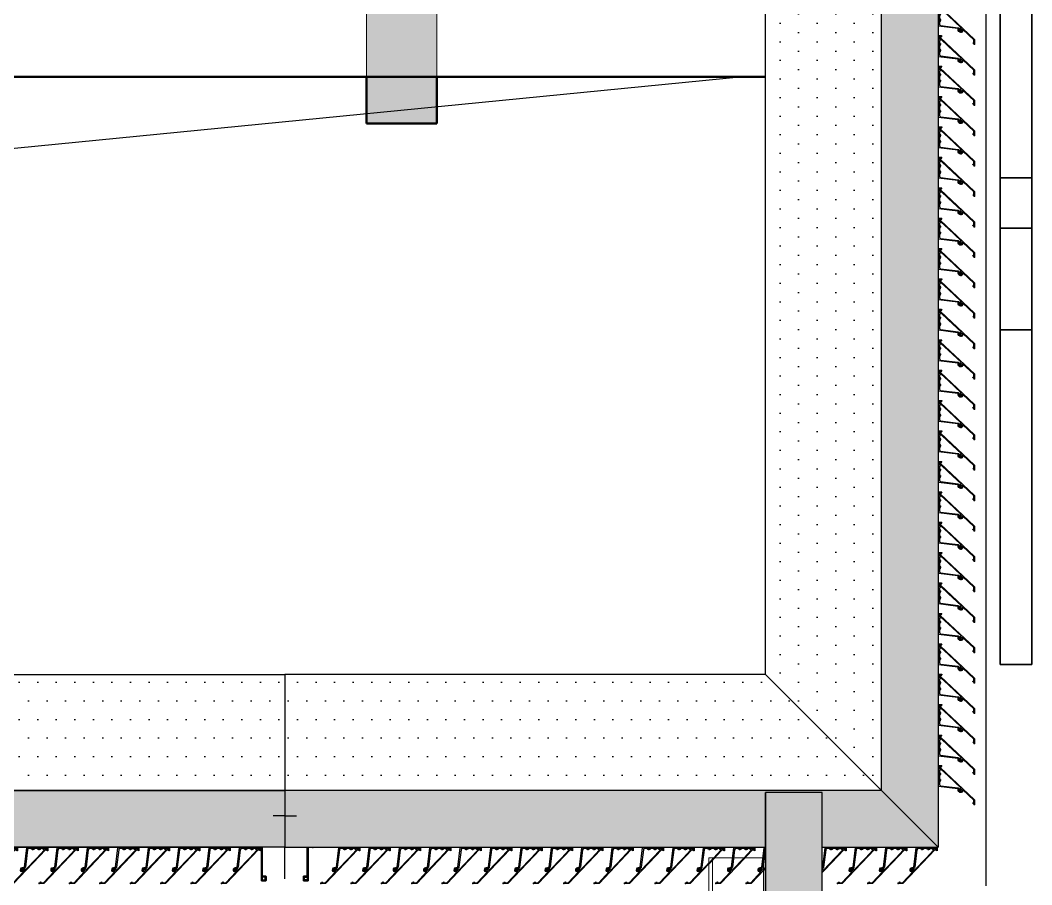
# Model space of a CAD drawing. Header units: millimetres. Extents: x -1379 to 1385823, y -4884429 to 548763.
# Drawn here: x 467204 to 469367, y -2341202 to -2339354 of the extents above; entities that cross this region are included whole.
import ezdxf

# ---------------------------------------------------------------- set-up
doc = ezdxf.new("R2010")
doc.units = ezdxf.units.MM
doc.set_wipeout_variables(frame=1)
for name, pattern in [('CENTER', [50.8, 31.75, -6.35, 6.35, -6.35]), ('HIDDEN', [0.375, 0.25, -0.125]), ('XKITLINE00', [0]), ('XKITLINE02', [4, 2, -2])]:
    doc.linetypes.add(name, pattern=pattern)
for name, color, linetype in [('000 - CONCRETE_WALL_HATCH_', 7, 'Continuous'), ('000 - EXISTING_STEEL-STRUCTURE_CUT_COLOR_4', 7, 'Continuous'), ('000 - EXISTING_STEEL-STRUCTURE_HATCH_', 7, 'Continuous'), ('000 - EXISTING_STEEL-STRUCTURE_HIDDEN_', 7, 'HIDDEN'), ('000 - EXISTING_STEEL-STRUCTURE_MAIN_COLOR_1', 7, 'Continuous'), ('000 - EXISTING_STEEL-STRUCTURE_MAIN_COLOR_2', 7, 'Continuous'), ('000 - EXISTING_STEEL-STRUCTURE_MAIN_COLOR_3', 7, 'Continuous'), ('000 - EXISTING_STEEL-STRUCTURE_WIPEOUT_', 7, 'Continuous'), ('010 - ASPG_ACCESSORIES_MAIN_COLOR_1', 7, 'Continuous'), ('010 - ASPG_EXTR_DEF_SUB', 7, 'Continuous'), ('010 - ASPG_EXTR_MAIN_COLOR_2', 7, 'Continuous'), ('010 - ASPG_FASTERN_DEF_SUB', 7, 'Continuous'), ('010 - ASPG_FLASHING_MAIN_COLOR_2', 7, 'Continuous'), ('010 - ASPG_FLASHING_MAIN_COLOR_4', 7, 'Continuous'), ('010 - ASPG_FLASHING_WIPEOUT_', 7, 'Continuous'), ('010 - ASPG_FLASING_WIPEOUT_', 7, 'Continuous'), ('010 - ASPG_FRAMING_CUT_COLOR_4', 7, 'Continuous'), ('010 - ASPG_FRAMING_DEF_SUB', 7, 'Continuous'), ('010 - ASPG_FRAMING_HATCH_', 7, 'Continuous'), ('010 - ASPG_FRAMING_MAIN_COLOR_2', 7, 'Continuous'), ('010 - ASPG_FRAMING_SUB_COLOR_2', 7, 'Continuous'), ('010 - ASPG_FRAMING_WIPEOUT_', 7, 'Continuous'), ('BOLT & SCREW', 7, 'Continuous'), ('Center Line', 7, 'CENTER')]:
    doc.layers.add(name, color=color, linetype=linetype)
for name, color, linetype, lineweight in [('12-GRID', 7, 'CENTER', 13), ('_ _ A-DETL-OPENING', 7, 'Continuous', 25), ('A-COLS-E', 7, 'Continuous', 35), ('A-DETL', 7, 'Continuous', 70), ('A-DETL-GENF', 7, 'Continuous', 35), ('A-DETL-MEDM', 7, 'Continuous', 50), ('A-DETL-THIN', 7, 'Continuous', 25), ('A-FLOR-E', 7, 'Continuous', 35), ('A-GENM', 7, 'Continuous', 35), ('SCREW', 7, 'Continuous', 5), ('WALL-E', 7, 'Continuous', 50)]:
    doc.layers.add(name, color=color, linetype=linetype, lineweight=lineweight)
pattern_1 = [(270, (1257419.24324, -520041.6224), (0.65495992507, -1.1344238721), [0.7562825814, -1.5125651628]), (30, (1257419.24324, -520041.6224), (0.65495992936, 1.1344238696), [0.7562825814, -1.5125651628]), (330, (1257419.24324, -520041.6224), (1.30991985442, -2.48e-09), [-1.5125651628, 0.7562825814])]
pattern_2 = [(315, (1257419.4929, -520021.6224), (1.3369313545, 1.3369313545), []), (45, (1257419.4929, -520021.6224), (-1.3369313545, 1.3369313545), [])]
pattern_3 = [(270, (1257419.4425, -520043.9224), (0.65495992507, -1.1344238721), [0.7562825814, -1.5125651628]), (30, (1257419.4425, -520043.9224), (0.65495992936, 1.1344238696), [0.7562825814, -1.5125651628]), (330, (1257419.4425, -520043.9224), (1.30991985442, -2.48e-09), [-1.5125651628, 0.7562825814])]
pattern_4 = [(315, (1257419.1929, -520023.9224), (1.3369313545, 1.3369313545), []), (45, (1257419.1929, -520023.9224), (-1.3369313545, 1.3369313545), [])]
pattern_5 = [(0, (0, 0), (3.96875, 7.9375), [0, -7.9375])]
pattern_6 = [(0, (0, 0), (19.84375, 39.6875), [0, -39.6875])]

# ---------------------------------------------------------------- blocks, each defined once
blk = doc.blocks.new('*U3527')
at = {"layer": '12-GRID', "color": 7, "linetype": 'CENTER'}
for p, q in [((0, -6.2), (0, 2.2)), ((-4.2, -2), (4.2, -2))]:
    blk.add_line(p, q, dxfattribs=at)
at = {"layer": 'BOLT & SCREW', "color": 7}
for p, q in [((-0.6, -1.8), (-1.8, -1.6)), ((-0.6, -2.2), (-1.8, -2.4)), ((-0.5, -1.8), (-0.9, -1.6)), ((-0.5, -2.2), (-0.9, -2.4)), ((-0.2, -1.4), (-0.4, -0.2)), ((-0.2, -1.5), (-0.4, -1.1)), ((-0.2, -2.5), (-0.4, -2.9)), ((-0.2, -2.6), (-0.4, -3.8)), ((0.2, -1.4), (0.4, -0.2)), ((0.2, -1.5), (0.4, -1.1)), ((0.4, -2.9), (0.2, -2.5)), ((0.2, -2.6), (0.4, -3.8)), ((0.5, -1.8), (0.9, -1.6)), ((0.5, -2.2), (0.9, -2.4)), ((0.6, -1.8), (1.8, -1.6)), ((0.6, -2.2), (1.8, -2.4))]:
    blk.add_line(p, q, dxfattribs=at)
for points in [[(-1.8, -1.6), (-0.9, -1.6, 0.414214), (-0.4, -1.1), (-0.4, -0.2), (0.4, -0.2), (0.4, -1.1, 0.414214), (0.9, -1.6), (1.8, -1.6), (1.8, -2.4), (0.9, -2.4, 0.414214), (0.4, -2.9), (0.4, -3.8), (-0.4, -3.8), (-0.4, -2.9, 0.414214), (-0.9, -2.4), (-1.8, -2.4)], [(0.2, -2.5, -0.414214), (0.5, -2.2), (0.6, -2.2), (0.6, -1.8), (0.5, -1.8, -0.414214), (0.2, -1.5), (0.2, -1.4), (-0.2, -1.4), (-0.2, -1.5, -0.414214), (-0.5, -1.8), (-0.6, -1.8), (-0.6, -2.2), (-0.5, -2.2, -0.414214), (-0.2, -2.5), (-0.2, -2.6), (0.2, -2.6)]]:
    blk.add_lwpolyline(points, format="xyb", close=True, dxfattribs=at)
blk.add_circle((0, -2), 3.5, dxfattribs=at)
blk = doc.blocks.new('000_ASPG_TYP_FILES_20260218-010703_FRAME_EXTR_')
at = {"layer": '010 - ASPG_FRAMING_HATCH_'}
h = blk.add_hatch(dxfattribs=at)
h.set_pattern_fill('ANSI32', scale=0.1, angle=180)
edge = h.paths.add_edge_path()
edge.add_line((2, 16), (2, 2))
edge.add_line((2, 2), (39.7, 2))
edge.add_arc((39.7, 1.7), 0.3, 0, 90, ccw=False)
edge.add_line((40, 1.7), (40, 0.3))
edge.add_arc((39.7, 0.3), 0.3, -90, 0, ccw=False)
edge.add_line((39.7, 0), (0.3, 0))
edge.add_arc((0.3, 0.3), 0.3, 180, 270, ccw=False)
edge.add_line((0, 0.3), (0, 17.7))
edge.add_arc((0.3, 17.7), 0.3, 90, 180, ccw=False)
edge.add_line((0.3, 18), (22.6, 18))
edge.add_arc((22.6, 18.5), 0.5, 270, 380.2095)
edge.add_arc((26.2, 19.8), 3.35, 182.0638, 200.2095, ccw=False)
edge.add_arc((23.6, 19.7), 0.76, 2.0638, 182.0638, ccw=False)
edge.add_arc((26.2, 19.8), 1.83, 182.0638, 447.9362)
edge.add_arc((26.3, 22.4), 0.76, 87.9362, 267.9362, ccw=False)
edge.add_arc((26.2, 19.8), 3.35, 69.7905, 87.9362, ccw=False)
edge.add_arc((27.5, 23.4), 0.5, 249.7905, 360)
edge.add_line((28, 23.4), (28, 26.7))
edge.add_line((28, 26.7), (28.5, 27.2))
edge.add_line((28.5, 27.2), (28, 27.7))
edge.add_line((28, 27.7), (28, 38.6))
edge.add_line((28, 38.6), (28.5, 39.1))
edge.add_line((28.5, 39.1), (28, 39.6))
edge.add_line((28, 39.6), (28, 42.9))
edge.add_arc((27.5, 42.9), 0.5, 0, 110.2095)
edge.add_arc((26.2, 46.5), 3.35, 272.0638, 290.2095, ccw=False)
edge.add_arc((26.3, 43.9), 0.76, 92.0638, 272.0638, ccw=False)
edge.add_arc((26.2, 46.5), 1.83, 272.0638, 537.9362)
edge.add_arc((23.6, 46.6), 0.76, 177.9362, 357.9362, ccw=False)
edge.add_arc((26.2, 46.5), 3.35, 159.7905, 177.9362, ccw=False)
edge.add_arc((22.6, 47.8), 0.5, 339.7905, 450)
edge.add_line((22.6, 48.3), (0.3, 48.3))
edge.add_arc((0.3, 48.6), 0.3, 180, 270, ccw=False)
edge.add_line((0, 48.6), (0, 60))
edge.add_arc((0.3, 60), 0.3, 90, 180, ccw=False)
edge.add_line((0.3, 60.3), (5, 60.3))
edge.add_line((5, 60.3), (5, 65))
edge.add_arc((5.3, 65), 0.3, 90, 180, ccw=False)
edge.add_line((5.3, 65.3), (30, 65.3))
edge.add_line((30, 65.3), (30, 63.6))
edge.add_arc((29.7, 63.6), 0.3, -90, 0, ccw=False)
edge.add_line((29.7, 63.3), (7.3, 63.3))
edge.add_arc((7.3, 63), 0.3, 90, 180)
edge.add_line((7, 63), (7, 58.3))
edge.add_line((7, 58.3), (2.3, 58.3))
edge.add_arc((2.3, 58), 0.3, 90, 180)
edge.add_line((2, 58), (2, 50.6))
edge.add_arc((2.3, 50.6), 0.3, 180, 270)
edge.add_line((2.3, 50.3), (29.7, 50.3))
edge.add_arc((29.7, 50), 0.3, 0, 90, ccw=False)
edge.add_line((30, 50), (30, 26.7))
edge.add_line((30, 26.7), (30, 16.3))
edge.add_arc((29.7, 16.3), 0.3, -90, 0, ccw=False)
edge.add_line((29.7, 16), (2, 16))
at = {"layer": '010 - ASPG_FRAMING_CUT_COLOR_4', "color": 7}
blk.add_lwpolyline([(2, 16), (2, 2), (39.7, 2, -0.414214), (40, 1.7), (40, 0.3, -0.414214), (39.7, 0), (0.3, 0, -0.414214), (0, 0.3), (0, 17.7, -0.414214), (0.3, 18), (22.6, 18, 0.52173), (23, 18.7, -0.079342), (22.8, 19.7, -1), (24.3, 19.8, 2.296346), (26.2, 21.7, -1), (26.3, 23.2, -0.079342), (27.3, 23, 0.52173), (28, 23.4), (28, 26.7), (28.5, 27.2), (28, 27.7), (28, 38.6), (28.5, 39.1), (28, 39.6), (28, 42.9, 0.52173), (27.3, 43.3, -0.079342), (26.3, 43.1, -1), (26.2, 44.6, 2.296346), (24.3, 46.5, -1), (22.8, 46.6, -0.079342), (23, 47.6, 0.52173), (22.6, 48.3), (0.3, 48.3, -0.414214), (0, 48.6), (0, 60, -0.414214), (0.3, 60.3), (5, 60.3), (5, 65, -0.414214), (5.3, 65.3), (30, 65.3), (30, 63.6, -0.414214), (29.7, 63.3), (7.3, 63.3, 0.414214), (7, 63), (7, 58.3), (2.3, 58.3, 0.414214), (2, 58), (2, 50.6, 0.414214), (2.3, 50.3), (29.7, 50.3, -0.414214), (30, 50), (30, 26.7), (30, 16.3, -0.414214), (29.7, 16)], format="xyb", close=True, dxfattribs=at)
at = {"color": 7}
for p in [(26.2, 48.5), (26.2, 21.8)]:
    blk.add_blockref('*U3527', p, dxfattribs=at)
blk = doc.blocks.new('*U3140')
at = {"layer": '010 - ASPG_FRAMING_HATCH_', "transparency": 33554585}
h = blk.add_hatch(dxfattribs=at)
h.set_pattern_fill('ANSI32', scale=0.25)
edge = h.paths.add_edge_path()
edge.add_line((2, -50), (2, -75))
edge.add_line((2, -75), (0, -75))
edge.add_line((0, -75), (0, -49))
edge.add_arc((1, -49), 1, 90, 180, ccw=False)
edge.add_line((1, -48), (63, -48))
edge.add_arc((63, -47), 1, 270, 360)
edge.add_line((64, -47), (64, 47))
edge.add_arc((63, 47), 1, 0, 90)
edge.add_line((63, 48), (1, 48))
edge.add_arc((1, 49), 1, 180, 270, ccw=False)
edge.add_line((0, 49), (0, 75))
edge.add_line((0, 75), (2, 75))
edge.add_line((2, 75), (2, 50))
edge.add_line((2, 50), (141, 50))
edge.add_line((141, 50), (141, 41))
edge.add_arc((140, 41), 1, 270, 360, ccw=False)
edge.add_line((140, 40), (132, 40))
edge.add_arc((132, 41), 1, 180, 270, ccw=False)
edge.add_line((131, 41), (131, 47))
edge.add_arc((130, 47), 1, 0, 90)
edge.add_line((130, 48), (67, 48))
edge.add_arc((67, 47), 1, 90, 180)
edge.add_line((66, 47), (66, -47))
edge.add_arc((67, -47), 1, 180, 270)
edge.add_line((67, -48), (130, -48))
edge.add_arc((130, -47), 1, 270, 360)
edge.add_line((131, -47), (131, -41))
edge.add_arc((132, -41), 1, 90, 180, ccw=False)
edge.add_line((132, -40), (140, -40))
edge.add_arc((140, -41), 1, 0, 90, ccw=False)
edge.add_line((141, -41), (141, -50))
edge.add_line((141, -50), (2, -50))
h.paths.add_polyline_path([(139, 48), (139, 42), (133, 42), (133, 48)], flags=16)
h.paths.add_polyline_path([(139, -48), (139, -42), (133, -42), (133, -48)], flags=16)
at = {"layer": '010 - ASPG_FRAMING_HATCH_'}
h = blk.add_hatch(dxfattribs=at)
h.set_pattern_fill('ANSI37', scale=0.595498, angle=-90)
h.set_pattern_definition(pattern_2)
edge = h.paths.add_edge_path()
edge.add_ellipse((57.8, 55), major_axis=(0, -5), ratio=0.644482, start_angle=0, end_angle=180)
edge.add_line((57.8, 60), (62, 60))
edge.add_arc((62, 60.3), 0.3, -90, 0)
edge.add_line((62.3, 60.3), (62.3, 61))
edge.add_line((62.3, 61), (61.8, 61.5))
edge.add_line((61.8, 61.5), (62.3, 62))
edge.add_line((62.3, 62), (61.8, 62.5))
edge.add_line((61.8, 62.5), (62.3, 63))
edge.add_line((62.3, 63), (61.8, 63.5))
edge.add_line((61.8, 63.5), (62.3, 64))
edge.add_line((62.3, 64), (62.3, 65))
edge.add_line((62.3, 65), (63.3, 65))
edge.add_line((63.3, 65), (63.8, 65.5))
edge.add_line((63.8, 65.5), (64.3, 65))
edge.add_line((64.3, 65), (64.8, 65.5))
edge.add_line((64.8, 65.5), (65.3, 65))
edge.add_line((65.3, 65), (65.8, 65.5))
edge.add_line((65.8, 65.5), (66.3, 65))
edge.add_line((66.3, 65), (67, 65))
edge.add_arc((67, 65.3), 0.3, -90, 0)
edge.add_line((67.3, 65.3), (67.3, 60))
edge.add_arc((77.2, 55), 11.1, 153.2037, 206.7963)
edge.add_line((67.3, 50), (57.8, 50))
h = blk.add_hatch(dxfattribs=at)
h.set_pattern_fill('ANSI37', scale=0.595498, angle=-90)
h.set_pattern_definition(pattern_4)
edge = h.paths.add_edge_path()
edge.add_ellipse((11.5, 55), major_axis=(0, -5), ratio=0.644482, start_angle=180, end_angle=360, ccw=False)
edge.add_line((11.5, 60), (2, 60))
edge.add_arc((-7.9, 55), 11.1, -26.7963, 26.7963, ccw=False)
edge.add_line((2, 50), (11.5, 50))
h = blk.add_hatch(dxfattribs=at)
h.set_pattern_fill('HONEY', scale=0.238199, angle=-90)
h.set_pattern_definition(pattern_3)
edge = h.paths.add_edge_path()
edge.add_ellipse((11.8, 55), major_axis=(0, -5), ratio=0.644482, start_angle=0, end_angle=360, ccw=False)
h = blk.add_hatch(dxfattribs=at)
h.set_pattern_fill('HONEY', scale=0.238199, angle=-90)
h.set_pattern_definition(pattern_1)
edge = h.paths.add_edge_path()
edge.add_ellipse((57.5, 55), major_axis=(0, -5), ratio=0.644482, start_angle=0, end_angle=360)
h = blk.add_hatch(dxfattribs=at)
h.set_pattern_fill('ANSI37', scale=0.595498, angle=-90)
h.set_pattern_definition(pattern_4)
edge = h.paths.add_edge_path()
edge.add_ellipse((11.5, -55), major_axis=(0, 5), ratio=0.644482, start_angle=0, end_angle=180)
edge.add_line((11.5, -60), (2, -60))
edge.add_arc((-7.9, -55), 11.1, 333.2037, 386.7963)
edge.add_line((2, -50), (11.5, -50))
h = blk.add_hatch(dxfattribs=at)
h.set_pattern_fill('HONEY', scale=0.238199, angle=-90)
h.set_pattern_definition(pattern_3)
edge = h.paths.add_edge_path()
edge.add_ellipse((11.8, -55), major_axis=(0, 5), ratio=0.644482, start_angle=0, end_angle=360)
h = blk.add_hatch(dxfattribs=at)
h.set_pattern_fill('HONEY', scale=0.238199, angle=-90)
h.set_pattern_definition(pattern_1)
edge = h.paths.add_edge_path()
edge.add_ellipse((57.5, -55), major_axis=(0, 5), ratio=0.644482, start_angle=0, end_angle=360, ccw=False)
h = blk.add_hatch(dxfattribs=at)
h.set_pattern_fill('ANSI37', scale=0.595498, angle=-90)
h.set_pattern_definition(pattern_2)
edge = h.paths.add_edge_path()
edge.add_ellipse((57.8, -55), major_axis=(0, 5), ratio=0.644482, start_angle=180, end_angle=360, ccw=False)
edge.add_line((57.8, -60), (62, -60))
edge.add_arc((62, -60.3), 0.3, 360, 450, ccw=False)
edge.add_line((62.3, -60.3), (62.3, -61))
edge.add_line((62.3, -61), (61.8, -61.5))
edge.add_line((61.8, -61.5), (62.3, -62))
edge.add_line((62.3, -62), (61.8, -62.5))
edge.add_line((61.8, -62.5), (62.3, -63))
edge.add_line((62.3, -63), (61.8, -63.5))
edge.add_line((61.8, -63.5), (62.3, -64))
edge.add_line((62.3, -64), (62.3, -65))
edge.add_line((62.3, -65), (63.3, -65))
edge.add_line((63.3, -65), (63.8, -65.5))
edge.add_line((63.8, -65.5), (64.3, -65))
edge.add_line((64.3, -65), (64.8, -65.5))
edge.add_line((64.8, -65.5), (65.3, -65))
edge.add_line((65.3, -65), (65.8, -65.5))
edge.add_line((65.8, -65.5), (66.3, -65))
edge.add_line((66.3, -65), (67, -65))
edge.add_arc((67, -65.3), 0.3, 360, 450, ccw=False)
edge.add_line((67.3, -65.3), (67.3, -60))
edge.add_arc((77.2, -55), 11.1, 153.2037, 206.7963, ccw=False)
edge.add_line((67.3, -50), (57.8, -50))
at = {"layer": '010 - ASPG_FASTERN_DEF_SUB', "color": 7}
blk.add_point((0, 0), dxfattribs=at)
at = {"layer": '010 - ASPG_FRAMING_CUT_COLOR_4', "color": 7}
blk.add_lwpolyline([(2, -50), (2, -75), (0, -75), (0, -49, -0.414214), (1, -48), (63, -48, 0.414214), (64, -47), (64, 47, 0.414214), (63, 48), (1, 48, -0.414214), (0, 49), (0, 75), (2, 75), (2, 50), (141, 50), (141, 41, -0.414214), (140, 40), (132, 40, -0.414214), (131, 41), (131, 47, 0.414214), (130, 48), (67, 48, 0.414214), (66, 47), (66, -47, 0.414214), (67, -48), (130, -48, 0.414214), (131, -47), (131, -41, -0.414214), (132, -40), (140, -40, -0.414214), (141, -41), (141, -50)], format="xyb", close=True, dxfattribs=at)
for points in [[(139, 48), (139, 42), (133, 42), (133, 48)], [(139, -48), (139, -42), (133, -42), (133, -48)]]:
    blk.add_lwpolyline(points, close=True, dxfattribs=at)
at = {"layer": '010 - ASPG_FRAMING_DEF_SUB', "color": 7, "transparency": 33554508}
blk.add_line((136.5, 0), (-4.5, 0), dxfattribs=at)
at = {"layer": '010 - ASPG_FRAMING_DEF_SUB', "color": 7, "transparency": 33554457}
for points in [[(54.3, 50), (67.3, 50), (67.3, 65.5), (54.3, 65.5)], [(2, 50), (15, 50), (15, 60), (2, 60)], [(2, -50), (15, -50), (15, -60), (2, -60)], [(54.3, -50), (67.3, -50), (67.3, -65.5), (54.3, -65.5)]]:
    blk.add_lwpolyline(points, close=True, dxfattribs=at)
at = {"layer": '010 - ASPG_FRAMING_SUB_COLOR_2', "color": 7}
for points in [[(57.5, 50), (67.3, 50, -0.238199), (67.3, 60), (67.3, 65.3, -0.414214), (67, 65), (66.3, 65), (65.8, 65.5), (65.3, 65), (64.8, 65.5), (64.3, 65), (63.8, 65.5), (63.3, 65), (62.3, 65), (62.3, 64), (61.8, 63.5), (62.3, 63), (61.8, 62.5), (62.3, 62), (61.8, 61.5), (62.3, 61), (62.3, 60.3, -0.414214), (62, 60), (57.5, 60)], [(11.8, 50), (2, 50, 0.238199), (2, 60), (11.8, 60)], [(11.8, -50), (2, -50, -0.238199), (2, -60), (11.8, -60)], [(57.5, -50), (67.3, -50, 0.238199), (67.3, -60), (67.3, -65.3, 0.414214), (67, -65), (66.3, -65), (65.8, -65.5), (65.3, -65), (64.8, -65.5), (64.3, -65), (63.8, -65.5), (63.3, -65), (62.3, -65), (62.3, -64), (61.8, -63.5), (62.3, -63), (61.8, -62.5), (62.3, -62), (61.8, -61.5), (62.3, -61), (62.3, -60.3, 0.414214), (62, -60), (57.5, -60)]]:
    blk.add_lwpolyline(points, format="xyb", dxfattribs=at)
at = {"layer": '010 - ASPG_FRAMING_SUB_COLOR_2', "color": 7, "extrusion": (0, 0, -1)}
for centre, major_axis in [((11.8, 55), (0, -5)), ((57.5, -55), (0, 5))]:
    blk.add_ellipse(centre, major_axis=major_axis, ratio=0.644482, dxfattribs=at)
at = {"layer": '010 - ASPG_FRAMING_SUB_COLOR_2', "color": 7}
for centre, major_axis in [((57.5, 55), (0, -5)), ((11.8, -55), (0, 5))]:
    blk.add_ellipse(centre, major_axis=major_axis, ratio=0.644482, dxfattribs=at)
blk = doc.blocks.new('PZG35-9D5')
at = {"layer": 'Center Line', "color": 7}
blk.add_line((0, 3.7), (0, -10.5), dxfattribs=at)
at = {"layer": 'SCREW', "color": 7}
for p, q in [((-1.4, 0), (-1.4, -1.1)), ((1.4, 0), (1.4, -0.6)), ((-1.9, -1.4), (1.9, -0.9)), ((-1.9, -1.4), (-1.4, -1.1)), ((-1.9, -1.4), (-1.4, -1.7)), ((-1.9, -2.7), (1.9, -2.2)), ((-1.9, -2.7), (-1.4, -2.4)), ((-1.9, -2.7), (-1.4, -3)), ((-1.9, -4), (-1.4, -3.7)), ((-1.9, -4), (-1, -3.9)), ((-1.9, -4), (-1.4, -4.3)), ((-1.4, -1.1), (1.4, -0.6)), ((-1.4, -1.7), (1.4, -1.2)), ((-1.4, -1.7), (-1.4, -2.4)), ((-1.4, -2.4), (1.4, -1.9)), ((-1.4, -3), (1.4, -2.5)), ((-1.4, -3), (-1.4, -3.7)), ((-1.4, -3.7), (-0.8, -3.6)), ((-1.4, -4.3), (-1.4, -8.1)), ((-1.4, -4.3), (-1.2, -4.3)), ((0, -9.5), (-1.4, -8.1)), ((0, -9.5), (1.4, -8.1)), ((0.6, -3.3), (1.4, -3.2)), ((0.7, -3.7), (1.9, -3.5)), ((0.7, -3.9), (1.4, -3.8)), ((0.7, -4.6), (1.4, -4.5)), ((0.7, -5), (1.9, -4.8)), ((0.7, -5.2), (1.4, -5.1)), ((1.9, -0.9), (1.4, -0.6)), ((1.9, -0.9), (1.4, -1.2)), ((1.4, -1.2), (1.4, -1.9)), ((1.9, -2.2), (1.4, -1.9)), ((1.9, -2.2), (1.4, -2.5)), ((1.4, -2.5), (1.4, -3.2)), ((1.9, -3.5), (1.4, -3.2)), ((1.9, -3.5), (1.4, -3.8)), ((1.4, -3.8), (1.4, -4.5)), ((1.9, -4.8), (1.4, -4.5)), ((1.9, -4.8), (1.4, -5.1)), ((1.4, -5.1), (1.4, -8.1))]:
    blk.add_line(p, q, dxfattribs=at)
blk.add_lwpolyline([(0, -9.5), (0.7, -5.2), (0.7, -3.6, 0.417657), (0.4, -3.3, 0.108102), (-0.8, -3.6), (-1.4, -4.7)], format="xyb", dxfattribs=at)
blk = doc.blocks.new('*U3136')
at = {"layer": 'SCREW', "color": 7}
blk.add_lwpolyline([(3, 1.8, 0.09906), (0.8, 2.5), (0.8, 2.3), (-0.8, 2.3), (-0.8, 2.5, 0.09906), (-3, 1.8, 0.266588), (-3.5, 1), (-3.5, 0.2, 0.414214), (-3.3, 0), (3.3, 0, 0.414214), (3.5, 0.2), (3.5, 1, 0.266588)], format="xyb", close=True, dxfattribs=at)
blk.add_blockref('PZG35-9D5', (0, 0), dxfattribs=at)
blk = doc.blocks.new('*U3141')
at = {"color": 7}
blk.add_point((0, 0), dxfattribs=at)
at = {"layer": '010 - ASPG_ACCESSORIES_MAIN_COLOR_1', "color": 7}
blk.add_lwpolyline([(-39.7, -0.6, 0.414214), (-40, -0.9), (-40, -7.4, 0.57735), (-39.7, -7.6), (-36.6, -5.8, 0.767327), (-36.8, -5.3), (-37.9, -5.3, -0.414214), (-38.2, -5), (-38.2, -2.8, -0.414214), (-38, -2.6), (-32.2, -2.6, -0.388879), (-32, -2.8), (-31.8, -4.3, 0.388879), (-31.3, -4.8), (-30.3, -4.8, 0.414214), (-30, -4.5), (-30, -2.9, -0.414214), (-29.7, -2.6), (0.4, -2.6, -0.378969), (3.4, -5.2), (8, -42.5, 0.446593), (11.6, -45.1, -0.489802), (16.1, -48.7), (16.1, -49.4, -0.18248), (15.8, -50, -0.267949), (15.3, -50.2, 1.122115), (15.1, -52.3, 0.405004), (18.1, -49.4), (18.1, -48.7, 0.489805), (11.2, -43.1, -0.446597), (9.9, -42.3), (4.9, -0.8, 0.364176), (4.6, -0.6)], format="xyb", close=True, dxfattribs=at)
at = {"layer": '010 - ASPG_EXTR_DEF_SUB', "color": 7}
for p in [(-40, -0.5), (43.4, -76.9), (43.4, -77.5)]:
    blk.add_point(p, dxfattribs=at)
at = {"layer": '010 - ASPG_EXTR_MAIN_COLOR_2', "color": 7}
blk.add_lwpolyline([(11.4, -48.2), (11.5, -47.4), (12.2, -47.6), (12.3, -46.8, -0.535538), (14.2, -49.2, 0.991572), (15.7, -49.6, 1.157025), (8.8, -48.8, -0.688558), (8.3, -49), (-17.1, -22.2), (-32.3, -6.1), (-32.3, -2.9, 0.414312), (-32.6, -2.6), (-37.5, -2.6, 0.414116), (-37.8, -2.9), (-37.8, -4.3, 0.414214), (-37.5, -4.6), (-36, -4.6, -0.205895), (-35.8, -4.7), (33.2, -77.5), (43.1, -77.5, 0.668179), (43.4, -77), (40.5, -74.2, 0.668179), (40, -74.4), (40, -76), (33.9, -76), (11.9, -52.8, -0.558354), (12.1, -52, 0.766275), (12, -50.4, -0.438583), (10.7, -48.1)], format="xyb", close=True, dxfattribs=at)
at = {"layer": 'SCREW', "color": 7, "rotation": 180}
for p in [(-21.6, -2.5), (-8.2, -2.5)]:
    blk.add_blockref('*U3136', p, dxfattribs=at)
blk = doc.blocks.new('*U3050')
at = {"color": 7}
blk.add_wipeout([(1440, 4), (60, 4), (60, 69.3), (1440, 69.3)], dxfattribs=at).dxf.layer = '010 - ASPG_FRAMING_WIPEOUT_'
blk.add_point((60, 69.5), dxfattribs=at)
at = {"layer": '010 - ASPG_FRAMING_MAIN_COLOR_2', "color": 7}
blk.add_lwpolyline([(1410, 69.3), (90, 69.3), (90, 6), (1410, 6)], close=True, dxfattribs=at)
at = {"layer": '010 - ASPG_FRAMING_SUB_COLOR_2', "color": 7}
for points in [[(1440, 4), (60, 4), (60, 69.3), (1440, 69.3)], [(60, 2), (60, 4), (1440, 4), (1440, 2)]]:
    blk.add_lwpolyline(points, close=True, dxfattribs=at)
at = {"color": 7, "transparency": 33554559, "xscale": -1, "rotation": 270}
for p in [(0, 0), (1500, 0)]:
    blk.add_blockref('*U3140', p, dxfattribs=at)
at = {"color": 7, "xscale": -1, "rotation": 180}
for p in [(91.8, 69.3), (156.8, 69.3), (221.8, 69.3), (286.8, 69.3), (351.8, 69.3), (416.8, 69.3), (481.8, 69.3), (546.8, 69.3), (611.8, 69.3), (676.8, 69.3), (741.8, 69.3), (806.8, 69.3), (871.8, 69.3), (936.8, 69.3), (1001.8, 69.3), (1066.8, 69.3), (1131.8, 69.3), (1196.8, 69.3), (1261.8, 69.3), (1326.8, 69.3), (1391.8, 69.3)]:
    blk.add_blockref('*U3141', p, dxfattribs=at)
at = {"color": 7}
blk.add_blockref('000_ASPG_TYP_FILES_20260218-010703_FRAME_EXTR_', (60, 4), dxfattribs=at)
at = {"color": 7, "xscale": -1}
blk.add_blockref('000_ASPG_TYP_FILES_20260218-010703_FRAME_EXTR_', (1440, 4), dxfattribs=at)
blk = doc.blocks.new('*U1419')
at = {"color": 7}
blk.add_wipeout([(1803, 4), (60, 4), (60, 69.3), (1803, 69.3)], dxfattribs=at).dxf.layer = '010 - ASPG_FRAMING_WIPEOUT_'
at = {"layer": '010 - ASPG_FRAMING_MAIN_COLOR_2', "color": 7}
blk.add_lwpolyline([(1773, 69.3), (90, 69.3), (90, 6), (1773, 6)], close=True, dxfattribs=at)
at = {"layer": '010 - ASPG_FRAMING_SUB_COLOR_2', "color": 7}
for points in [[(1803, 4), (60, 4), (60, 69.3), (1803, 69.3)], [(60, 2), (60, 4), (1803, 4), (1803, 2)]]:
    blk.add_lwpolyline(points, close=True, dxfattribs=at)
at = {"color": 7, "xscale": -1, "rotation": 180}
for p in [(120.3, 69.3), (185.3, 69.3), (250.3, 69.3), (315.3, 69.3), (380.3, 69.3), (445.3, 69.3), (510.3, 69.3), (575.3, 69.3), (640.3, 69.3), (705.3, 69.3), (770.3, 69.3), (835.3, 69.3), (900.3, 69.3), (965.3, 69.3), (1030.3, 69.3), (1095.3, 69.3), (1160.3, 69.3), (1225.3, 69.3), (1290.3, 69.3), (1355.3, 69.3), (1420.3, 69.3), (1485.3, 69.3), (1550.3, 69.3), (1615.3, 69.3), (1680.3, 69.3), (1745.3, 69.3)]:
    blk.add_blockref('*U3141', p, dxfattribs=at)
at = {"color": 7, "xscale": -1}
blk.add_blockref('000_ASPG_TYP_FILES_20260218-010703_FRAME_EXTR_', (1803, 4), dxfattribs=at)
blk = doc.blocks.new('*U1479')
at = {"color": 7}
blk.add_wipeout([(1397.3, 4), (60, 4), (60, 69.3), (1397.3, 69.3)], dxfattribs=at).dxf.layer = '010 - ASPG_FRAMING_WIPEOUT_'
blk.add_point((60, 69.5), dxfattribs=at)
at = {"layer": '010 - ASPG_FRAMING_MAIN_COLOR_2', "color": 7}
blk.add_lwpolyline([(1367.3, 69.3), (90, 69.3), (90, 6), (1367.3, 6)], close=True, dxfattribs=at)
at = {"layer": '010 - ASPG_FRAMING_SUB_COLOR_2', "color": 7}
for points in [[(1397.3, 4), (60, 4), (60, 69.3), (1397.3, 69.3)], [(60, 2), (60, 4), (1397.3, 4), (1397.3, 2)]]:
    blk.add_lwpolyline(points, close=True, dxfattribs=at)
at = {"color": 7, "transparency": 33554559, "xscale": -1, "rotation": 270}
blk.add_blockref('*U3140', (0, 0), dxfattribs=at)
at = {"color": 7, "rotation": 180}
for p in [(120.3, 69.3), (185.3, 69.3), (250.3, 69.3), (315.3, 69.3), (380.3, 69.3), (445.3, 69.3), (510.3, 69.3), (575.3, 69.3), (640.3, 69.3), (705.3, 69.3), (770.3, 69.3), (835.3, 69.3), (900.3, 69.3), (965.3, 69.3), (1030.3, 69.3), (1095.3, 69.3), (1160.3, 69.3), (1225.3, 69.3), (1290.3, 69.3), (1355.3, 69.3)]:
    blk.add_blockref('*U3141', p, dxfattribs=at)
at = {"color": 7}
blk.add_blockref('000_ASPG_TYP_FILES_20260218-010703_FRAME_EXTR_', (60, 4), dxfattribs=at)
at = {"color": 7, "xscale": -1}
blk.add_blockref('000_ASPG_TYP_FILES_20260218-010703_FRAME_EXTR_', (1397.3, 4), dxfattribs=at)
blk = doc.blocks.new('*U3051')
at = {"color": 7}
blk.add_wipeout([(-1888.5, 0), (-1888.5, -125), (1888.5, -125), (1888.5, 0)], dxfattribs=at).dxf.layer = '000 - EXISTING_STEEL-STRUCTURE_WIPEOUT_'
at = {"layer": '000 - EXISTING_STEEL-STRUCTURE_HIDDEN_', "color": 7, "linetype": 'HIDDEN', "lineweight": 0, "ltscale": 5}
for p, q in [((1888.5, -8), (-1888.5, -8)), ((1888.5, -117), (-1888.5, -117))]:
    blk.add_line(p, q, dxfattribs=at)
at = {"layer": '000 - EXISTING_STEEL-STRUCTURE_MAIN_COLOR_3', "color": 7, "lineweight": 0}
blk.add_lwpolyline([(-1888.5, 0), (-1888.5, -125), (1888.5, -125), (1888.5, 0), (-1888.5, 0)], close=True, dxfattribs=at)
blk = doc.blocks.new('*U2478')
at = {"layer": '000 - EXISTING_STEEL-STRUCTURE_HIDDEN_', "color": 7, "linetype": 'XKITLINE02', "lineweight": 0}
for p, q in [((1497, 69.5), (1492, 69.5)), ((1497, 80), (1497, 20)), ((1503, 80), (1503, 20)), ((1510.9, 50), (1468, 50)), ((1497, 57), (1503, 57)), ((1503, 57), (1497, 57)), ((1497, 30.5), (1492, 30.5)), ((1497, 43), (1503, 43)), ((1503, 43), (1497, 43))]:
    blk.add_line(p, q, dxfattribs=at)
at = {"layer": '000 - EXISTING_STEEL-STRUCTURE_HIDDEN_', "color": 7, "linetype": 'XKITLINE00', "lineweight": 0}
for p, q in [((1406, 50), (1415.3, 50)), ((1406, 50), (1415.3, 50)), ((1420, 64), (1420, 54.7)), ((1420, 64), (1420, 54.7)), ((1420, 36), (1420, 45.3)), ((1420, 36), (1420, 45.3)), ((1434, 50), (1424.7, 50)), ((1434, 50), (1424.7, 50)), ((1566, 50), (1575.3, 50)), ((1566, 50), (1575.3, 50)), ((1580, 64), (1580, 54.7)), ((1580, 64), (1580, 54.7)), ((1580, 36), (1580, 45.3)), ((1580, 36), (1580, 45.3)), ((1594, 50), (1584.7, 50)), ((1594, 50), (1584.7, 50))]:
    blk.add_line(p, q, dxfattribs=at)
at = {"layer": '000 - EXISTING_STEEL-STRUCTURE_MAIN_COLOR_1', "color": 7, "linetype": 'XKITLINE02', "lineweight": 0}
blk.add_line((1492, 20), (1492, 80), dxfattribs=at)
blk.add_lwpolyline([(1497, 20), (1437, 20), (1437, 80), (1497, 80)], dxfattribs=at)
at = {"layer": '000 - EXISTING_STEEL-STRUCTURE_MAIN_COLOR_2', "color": 7, "lineweight": 0}
for p, q in [((1370, 125), (1390, 105)), ((1630, 125), (1610, 105))]:
    blk.add_line(p, q, dxfattribs=at)
at = {"color": 7}
blk.add_wipeout([(-1732.5, 0), (-1732.5, -125), (1732.5, -125), (1732.5, 0)], dxfattribs=at).dxf.layer = '000 - EXISTING_STEEL-STRUCTURE_WIPEOUT_'
at = {"layer": '000 - CONCRETE_WALL_HATCH_'}
h = blk.add_hatch(dxfattribs=at)
h.set_pattern_fill('ANSI32', scale=0.1)
h.set_pattern_definition([(45, (0, -0.0012), (-0.6735192, 0.6735192), []), (45, (0.449, -0.0012), (-0.6735192, 0.6735192), [])])
h.paths.add_polyline_path([(1550, 0), (1550, 8), (1503, 8), (1503, 92), (1550, 92), (1550, 100), (1450, 100), (1450, 92), (1497, 92), (1497, 8), (1450, 8), (1450, 0)])
at = {"layer": '000 - EXISTING_STEEL-STRUCTURE_CUT_COLOR_4', "color": 7, "lineweight": 0}
blk.add_lwpolyline([(1550, 0), (1550, 8), (1503, 8), (1503, 92), (1550, 92), (1550, 100), (1450, 100), (1450, 92), (1497, 92), (1497, 8), (1450, 8), (1450, 0)], close=True, dxfattribs=at)
at = {"layer": '000 - EXISTING_STEEL-STRUCTURE_HATCH_', "color": 7, "linetype": 'XKITLINE02', "lineweight": 0}
for p, q in [((1497, 0), (1497, -120)), ((1503, 0), (1503, -120))]:
    blk.add_line(p, q, dxfattribs=at)
blk.add_lwpolyline([(1450, 0), (1450, -120), (1550, -120), (1550, 0)], dxfattribs=at)
at = {"layer": '000 - EXISTING_STEEL-STRUCTURE_HIDDEN_', "color": 7, "linetype": 'HIDDEN', "lineweight": 0, "ltscale": 5}
for p, q in [((1732.5, -8), (-1732.5, -8)), ((1732.5, -117), (-1732.5, -117))]:
    blk.add_line(p, q, dxfattribs=at)
at = {"layer": '000 - EXISTING_STEEL-STRUCTURE_HIDDEN_', "color": 7, "linetype": 'HIDDEN', "lineweight": 0, "ltscale": 2}
for p, q in [((1390, -5), (1370, -25)), ((1610, -5), (1630, -25))]:
    blk.add_line(p, q, dxfattribs=at)
at = {"layer": '000 - EXISTING_STEEL-STRUCTURE_HIDDEN_', "color": 7, "linetype": 'XKITLINE02', "lineweight": 0}
for p, q in [((1550, 0), (1450, 0)), ((1503, -30), (1497, -30))]:
    blk.add_line(p, q, dxfattribs=at)
at = {"layer": '000 - EXISTING_STEEL-STRUCTURE_HIDDEN_', "color": 7, "linetype": 'XKITLINE00', "lineweight": 0}
for p, q in [((1456, -60), (1465.3, -60)), ((1470, -46), (1470, -55.3)), ((1470, -74), (1470, -64.7)), ((1484, -60), (1474.7, -60)), ((1516, -60), (1525.3, -60)), ((1530, -46), (1530, -55.3)), ((1530, -74), (1530, -64.7)), ((1544, -60), (1534.7, -60))]:
    blk.add_line(p, q, dxfattribs=at)
at = {"layer": '000 - EXISTING_STEEL-STRUCTURE_HIDDEN_', "color": 7, "linetype": 'HIDDEN', "lineweight": 0, "ltscale": 2}
for points in [[(1630, 0), (1630, -25), (1370, -25), (1370, 0)], [(1610, 0), (1610, -5), (1390, -5), (1390, 0)]]:
    blk.add_lwpolyline(points, dxfattribs=at)
at = {"layer": '000 - EXISTING_STEEL-STRUCTURE_MAIN_COLOR_2', "color": 7, "lineweight": 0}
for points in [[(1370, 0), (1370, 125), (1630, 125), (1630, 0)], [(1390, 0), (1390, 105), (1610, 105), (1610, 0)]]:
    blk.add_lwpolyline(points, dxfattribs=at)
at = {"layer": '000 - EXISTING_STEEL-STRUCTURE_MAIN_COLOR_3', "color": 7, "lineweight": 0}
blk.add_lwpolyline([(-1732.5, 0), (-1732.5, -125), (1732.5, -125), (1732.5, 0), (-1732.5, 0)], close=True, dxfattribs=at)
blk = doc.blocks.new('C-1-IV01_REV00_20260605-140059_LOPF_ASPG')
at = {"color": 7, "rotation": 270}
blk.add_blockref('*U1419', (16493, -10077), dxfattribs=at)
at = {"color": 7}
blk.add_blockref('*U2478', (14370, -11715), dxfattribs=at)
at = {"color": 7, "xscale": -1.000000000000002, "rotation": 90}
blk.add_blockref('*U3051', (16072, -13868), dxfattribs=at)
at = {"color": 7, "rotation": 180}
blk.add_blockref('*U3050', (15165, -11888), dxfattribs=at)
at = {"color": 7, "xscale": -1, "rotation": 180}
blk.add_blockref('*U1479', (15165, -11888), dxfattribs=at)
blk = doc.blocks.new('DPA_Rectangular - 300 x 300mm-V21-IV01 - ROOF LEVEL PLAN')
at = {"layer": 'A-COLS-E', "color": 7}
for p, q in [((150, -150), (150, 150)), ((150, 150), (150, -150)), ((-150, -150), (150, -150)), ((150, -150), (-150, -150))]:
    blk.add_line(p, q, dxfattribs=at)
blk = doc.blocks.new('MRTA_Logo - MRTA Logo W Text-5902323-IV01 - ROOF LEVEL PLAN')
at = {"layer": 'A-GENM', "color": 7}
for p, q in [((297249.6, -2309026.3), (297249.6, -2309678.3)), ((297249.6, -2309678.3), (297249.6, -2309026.3)), ((297317.2, -2309026.3), (297317.2, -2309678.3)), ((297317.2, -2309678.3), (297317.2, -2309026.3)), ((297249.6, -2309135.8), (297249.6, -2309896.5)), ((297249.6, -2309896.5), (297249.6, -2309135.8)), ((297317.2, -2309135.8), (297317.2, -2309896.5)), ((297317.2, -2309896.5), (297317.2, -2309135.8)), ((297249.6, -2309392.8), (297249.6, -2309713.5)), ((297317.2, -2309713.5), (297317.2, -2309392.8)), ((297249.6, -2309523.1), (297249.6, -2309413.8)), ((297249.6, -2309413.8), (297249.6, -2309965.7)), ((297249.6, -2309966.8), (297249.6, -2309414.3)), ((297249.6, -2309414.3), (297249.6, -2309522.9)), ((297249.6, -2309415.9), (297249.6, -2309860.2)), ((297249.6, -2309693.1), (297249.6, -2309415.9)), ((297317.2, -2309965.7), (297317.2, -2309413.8)), ((297317.2, -2309413.8), (297317.2, -2309523.1)), ((297317.2, -2309522.9), (297317.2, -2309414.3)), ((297317.2, -2309414.3), (297317.2, -2309966.8)), ((297317.2, -2309415.9), (297317.2, -2309693.1)), ((297317.2, -2309860.2), (297317.2, -2309415.9)), ((297249.6, -2309420), (297249.6, -2309693.4)), ((297249.6, -2309859), (297249.6, -2309420)), ((297317.2, -2309420), (297317.2, -2309859)), ((297317.2, -2309693.4), (297317.2, -2309420)), ((297249.6, -2309459.1), (297249.6, -2309600.4)), ((297317.2, -2309600.4), (297317.2, -2309459.1)), ((297249.6, -2309560.4), (297249.6, -2309485.8)), ((297249.6, -2309529.6), (297249.6, -2309486.9)), ((297317.2, -2309485.8), (297317.2, -2309560.4)), ((297317.2, -2309486.9), (297317.2, -2309529.6)), ((297249.6, -2309522.9), (297249.6, -2310183.7)), ((297249.6, -2310185.9), (297249.6, -2309523.1)), ((297317.2, -2310183.7), (297317.2, -2309522.9)), ((297317.2, -2309523.1), (297317.2, -2310185.9)), ((297249.6, -2309539.7), (297249.6, -2309529.6)), ((297249.6, -2309581.4), (297249.6, -2309539.7)), ((297249.6, -2309600.4), (297249.6, -2309546)), ((297249.6, -2309546), (297249.6, -2309581.4)), ((297317.2, -2309529.6), (297317.2, -2309539.7)), ((297317.2, -2309539.7), (297317.2, -2309581.4)), ((297317.2, -2309581.4), (297317.2, -2309546)), ((297317.2, -2309546), (297317.2, -2309600.4)), ((297249.6, -2309738.5), (297249.6, -2309560.4)), ((297317.2, -2309560.4), (297317.2, -2309738.5)), ((297249.6, -2309914.2), (297249.6, -2309693.1)), ((297249.6, -2309693.4), (297249.6, -2309914.4)), ((297317.2, -2309693.1), (297317.2, -2309914.2)), ((297317.2, -2309914.4), (297317.2, -2309693.4)), ((297249.6, -2309713.5), (297249.6, -2309854.9)), ((297317.2, -2309854.9), (297317.2, -2309713.5)), ((297249.6, -2309758.7), (297249.6, -2309738.5)), ((297317.2, -2309738.5), (297317.2, -2309758.7)), ((297249.6, -2309904.5), (297249.6, -2309760.3)), ((297317.2, -2309760.3), (297317.2, -2309904.5)), ((297249.6, -2309923.6), (297249.6, -2309795.2)), ((297249.6, -2309795.2), (297249.6, -2309921.5)), ((297249.6, -2310024.1), (297249.6, -2309802.6)), ((297249.6, -2309802.6), (297249.6, -2310460.2)), ((297249.6, -2310460.2), (297249.6, -2309803.7)), ((297249.6, -2309803.7), (297249.6, -2310024.5)), ((297317.2, -2309921.5), (297317.2, -2309795.2)), ((297317.2, -2309795.2), (297317.2, -2309923.6)), ((297317.2, -2310460.2), (297317.2, -2309802.6)), ((297317.2, -2309802.6), (297317.2, -2310024.1)), ((297317.2, -2310024.5), (297317.2, -2309803.7)), ((297317.2, -2309803.7), (297317.2, -2310460.2)), ((297249.6, -2309856.3), (297249.6, -2309873.8)), ((297249.6, -2309914.4), (297249.6, -2309859)), ((297249.6, -2309859), (297317.2, -2309859)), ((297249.6, -2309860.2), (297249.6, -2309914.2)), ((297249.6, -2309873.8), (297249.6, -2310051.8)), ((297317.2, -2309873.8), (297317.2, -2309856.3)), ((297317.2, -2309859), (297317.2, -2309914.4)), ((297317.2, -2309914.2), (297317.2, -2309860.2)), ((297317.2, -2310051.8), (297317.2, -2309873.8)), ((297249.6, -2309922.3), (297249.6, -2309904.5)), ((297317.2, -2309904.5), (297317.2, -2309922.3)), ((297249.6, -2309921.5), (297249.6, -2309922.8)), ((297249.6, -2309998.2), (297249.6, -2309923.6)), ((297317.2, -2309922.8), (297317.2, -2309921.5)), ((297317.2, -2309923.6), (297317.2, -2309998.2)), ((297249.6, -2309965.7), (297249.6, -2310185.9)), ((297249.6, -2310183.7), (297249.6, -2309966.8)), ((297317.2, -2309966.8), (297249.6, -2309966.8)), ((297317.2, -2310185.9), (297317.2, -2309965.7)), ((297317.2, -2309966.8), (297317.2, -2310183.7)), ((297249.6, -2310039.3), (297249.6, -2309998.2)), ((297317.2, -2309998.2), (297317.2, -2310039.3)), ((297249.6, -2310193.2), (297249.6, -2310003.9)), ((297249.6, -2310003.9), (297249.6, -2310039.3)), ((297249.6, -2310899), (297249.6, -2310024.1)), ((297249.6, -2310024.5), (297249.6, -2310899)), ((297317.2, -2310039.3), (297317.2, -2310003.9)), ((297317.2, -2310003.9), (297317.2, -2310193.2)), ((297317.2, -2310024.1), (297317.2, -2310899)), ((297317.2, -2310899), (297317.2, -2310024.5)), ((297249.6, -2310049.7), (297249.6, -2310117)), ((297249.6, -2310496.1), (297249.6, -2310049.7)), ((297249.6, -2310051.8), (297249.6, -2310193.2)), ((297317.2, -2310049.7), (297317.2, -2310496.1)), ((297317.2, -2310117), (297317.2, -2310049.7)), ((297317.2, -2310193.2), (297317.2, -2310051.8)), ((297249.6, -2310117), (297249.6, -2310464)), ((297317.2, -2310464), (297317.2, -2310117)), ((297249.6, -2310154.9), (297249.6, -2310156.2)), ((297249.6, -2310166.1), (297249.6, -2310155.1)), ((297317.2, -2310156.2), (297317.2, -2310154.9)), ((297317.2, -2310155.1), (297317.2, -2310166.1)), ((297249.6, -2310156.2), (297249.6, -2310306.3)), ((297249.6, -2310475.8), (297249.6, -2310166.1)), ((297317.2, -2310306.3), (297317.2, -2310156.2)), ((297317.2, -2310166.1), (297317.2, -2310475.8)), ((297249.6, -2310183.7), (297317.2, -2310183.7)), ((297249.6, -2310306.3), (297249.6, -2310659.7)), ((297317.2, -2310659.7), (297317.2, -2310306.3)), ((297249.6, -2310364.9), (297249.6, -2310363.7)), ((297249.6, -2310363.8), (297249.6, -2310374.8)), ((297249.6, -2310380.3), (297249.6, -2310364.9)), ((297317.2, -2310363.7), (297317.2, -2310364.9)), ((297317.2, -2310374.8), (297317.2, -2310363.8)), ((297317.2, -2310364.9), (297317.2, -2310380.3)), ((297249.6, -2310374.8), (297249.6, -2310706.4)), ((297249.6, -2310544), (297249.6, -2310380.3)), ((297317.2, -2310706.4), (297317.2, -2310374.8)), ((297317.2, -2310380.3), (297317.2, -2310544)), ((297249.6, -2310464), (297249.6, -2310473.9)), ((297249.6, -2310473.9), (297249.6, -2310485.8)), ((297249.6, -2310486.9), (297249.6, -2310475.8)), ((297317.2, -2310473.9), (297317.2, -2310464)), ((297317.2, -2310485.8), (297317.2, -2310473.9)), ((297317.2, -2310475.8), (297317.2, -2310486.9)), ((297249.6, -2310485.8), (297249.6, -2310487)), ((297249.6, -2310570.7), (297249.6, -2310496.1)), ((297317.2, -2310487), (297317.2, -2310485.8)), ((297317.2, -2310496.1), (297317.2, -2310570.7)), ((297249.6, -2310618.6), (297249.6, -2310544)), ((297317.2, -2310544), (297317.2, -2310618.6)), ((297249.6, -2310706.4), (297249.6, -2310570.7)), ((297317.2, -2310570.7), (297317.2, -2310706.4)), ((297249.6, -2310659.7), (297249.6, -2310618.6)), ((297317.2, -2310618.6), (297317.2, -2310659.7)), ((297249.6, -2310899), (297317.2, -2310899))]:
    blk.add_line(p, q, dxfattribs=at)
blk = doc.blocks.new('C-1-IV01-AR-2530-01-B_20260616-231124sadsada')
at = {"layer": 'A-DETL-GENF'}
h = blk.add_hatch(color=7, dxfattribs=at)
h.paths.add_polyline_path([(8490, -10410), (8490, -10060), (8340, -10060), (8340, -10410), (8479.1, -10410)])
h.paths.add_polyline_path([(1490, -10410), (1490, -10060), (1340, -10060), (1340, -10410)])
h.paths.add_polyline_path([(15340, -10410), (15490, -10410), (15490, -10060), (15340, -10060), (15340, -10310)])
at = {"layer": '_ _ A-DETL-OPENING', "color": 7}
for p, q in [((16145, -10310), (635, -11840)), ((683.9, -10310), (16195, -11840))]:
    blk.add_line(p, q, dxfattribs=at)
at = {"layer": 'A-DETL', "color": 7, "lineweight": 9}
for p, q in [((15340, -10060), (15340, -10310)), ((15490, -10310), (15490, -10060))]:
    blk.add_line(p, q, dxfattribs=at)
at = {"layer": 'A-DETL-MEDM', "color": 7}
for p, q in [((15340, -10310), (15340, -10410)), ((15490, -10410), (15490, -10310)), ((15340, -10410), (15490, -10410))]:
    blk.add_line(p, q, dxfattribs=at)
at = {"layer": 'A-DETL-THIN', "color": 7}
for p, q in [((16665, -12040), (16665, -790)), ((16445, -1010), (16445, -11840)), ((635, -11640), (16195, -11640)), ((16445, -11840), (385, -11840))]:
    blk.add_line(p, q, dxfattribs=at)
at = {"layer": 'A-FLOR-E', "color": 7}
for p, q in [((16445, -1010), (16445, -10310)), ((16445, -10310), (16445, -1010)), ((16445, -6705), (16445, -11840)), ((16445, -11840), (16445, -6705)), ((16445, -10310), (385, -10310)), ((385, -10310), (16445, -10310)), ((16145, -10310), (16195, -10310)), ((16195, -10310), (16145, -10310)), ((16195, -10310), (16195, -11840)), ((16195, -11840), (16195, -10310))]:
    blk.add_line(p, q, dxfattribs=at)
at = {"layer": 'WALL-E', "color": 7}
for p, q in [((16445, -10310), (16445, -1010)), ((16445, -1010), (16445, -10310)), ((635, -10310), (16195, -10310)), ((16195, -10310), (635, -10310)), ((16445, -10310), (16195, -10310)), ((16195, -10310), (16445, -10310)), ((16195, -10310), (16195, -11840)), ((16195, -11840), (16195, -10310)), ((16195, -10310), (16445, -10310)), ((16445, -10310), (16195, -10310)), ((16445, -10310), (16445, -11840)), ((16445, -11840), (16445, -10310))]:
    blk.add_line(p, q, dxfattribs=at)
at = {"layer": 'A-COLS-E', "color": 7}
blk.add_blockref('DPA_Rectangular - 300 x 300mm-V21-IV01 - ROOF LEVEL PLAN', (16295, -10160), dxfattribs=at)
at = {"layer": 'A-GENM', "color": 7}
blk.add_blockref('MRTA_Logo - MRTA Logo W Text-5902323-IV01 - ROOF LEVEL PLAN', (-280554.6, 2299332.7), dxfattribs=at)
blk = doc.blocks.new('*U2566')
at = {"color": 7}
blk.add_wipeout([(0, -52), (1237, -52), (1237, -48), (0, -48)], dxfattribs=at).dxf.layer = '010 - ASPG_FLASHING_WIPEOUT_'
at = {"layer": '000 - CONCRETE_WALL_HATCH_'}
h = blk.add_hatch(dxfattribs=at)
h.set_pattern_fill('DOTS', scale=0.5)
h.set_pattern_definition(pattern_6)
h.paths.add_polyline_path([(0, -52), (1237, -52), (1237, -48), (0, -48)])
at = {"layer": '010 - ASPG_FLASHING_MAIN_COLOR_2', "color": 7}
blk.add_lwpolyline([(0, -52), (1237, -52), (1237, -48), (0, -48)], close=True, dxfattribs=at)
at = {"color": 7}
blk.add_wipeout([(0, 69.3), (1237, 69.3), (1237, -52), (0, -52)], dxfattribs=at).dxf.layer = '010 - ASPG_FLASING_WIPEOUT_'
at = {"layer": '000 - CONCRETE_WALL_HATCH_'}
h = blk.add_hatch(dxfattribs=at)
h.set_pattern_fill('DOTS', scale=0.1)
h.set_pattern_definition(pattern_5)
h.paths.add_polyline_path([(0, 69.3), (1237, 69.3), (1237, -52), (0, -52)])
at = {"layer": '010 - ASPG_FLASHING_MAIN_COLOR_4', "color": 7}
blk.add_lwpolyline([(0, 69.3), (1237, 69.3), (1237, -52), (0, -52)], close=True, dxfattribs=at)
at = {"layer": 'Defpoints', "color": 7}
blk.add_line((0, 2), (25, 2), dxfattribs=at)
blk.add_line((0, 2), (25, 2), dxfattribs=at)
blk = doc.blocks.new('*U2562')
at = {"color": 7}
blk.add_wipeout([(0, -52), (3000, -52), (3000, -300), (0, -300)], dxfattribs=at).dxf.layer = '010 - ASPG_FLASHING_WIPEOUT_'
at = {"layer": '000 - CONCRETE_WALL_HATCH_'}
h = blk.add_hatch(dxfattribs=at)
h.set_pattern_fill('DOTS', scale=0.5)
h.set_pattern_definition(pattern_6)
h.paths.add_polyline_path([(0, -52), (3000, -52), (3000, -300), (0, -300)])
at = {"layer": '010 - ASPG_FLASHING_MAIN_COLOR_2', "color": 7}
blk.add_lwpolyline([(0, -52), (3000, -52), (3000, -300), (0, -300)], close=True, dxfattribs=at)
at = {"color": 7}
blk.add_wipeout([(0, 69.3), (3000, 69.3), (3000, -52), (0, -52)], dxfattribs=at).dxf.layer = '010 - ASPG_FLASING_WIPEOUT_'
at = {"layer": '000 - CONCRETE_WALL_HATCH_'}
h = blk.add_hatch(dxfattribs=at)
h.set_pattern_fill('DOTS', scale=0.1)
h.set_pattern_definition(pattern_5)
h.paths.add_polyline_path([(0, 69.3), (3000, 69.3), (3000, -52), (0, -52)])
at = {"layer": '010 - ASPG_FLASHING_MAIN_COLOR_4', "color": 7}
blk.add_lwpolyline([(0, 69.3), (3000, 69.3), (3000, -52), (0, -52)], close=True, dxfattribs=at)
at = {"layer": 'Defpoints', "color": 7}
blk.add_line((0, 2), (25, 2), dxfattribs=at)
blk.add_line((0, 2), (25, 2), dxfattribs=at)
blk = doc.blocks.new('*U2563')
at = {"color": 7}
blk.add_wipeout([(0, -52), (1759, -52), (1511, -300), (0, -300)], dxfattribs=at).dxf.layer = '010 - ASPG_FLASHING_WIPEOUT_'
at = {"layer": '000 - CONCRETE_WALL_HATCH_'}
h = blk.add_hatch(dxfattribs=at)
h.set_pattern_fill('DOTS', scale=0.5)
h.set_pattern_definition(pattern_6)
h.paths.add_polyline_path([(0, -52), (1759, -52), (1511, -300), (0, -300)])
at = {"layer": '010 - ASPG_FLASHING_MAIN_COLOR_2', "color": 7}
blk.add_lwpolyline([(0, -52), (1759, -52), (1511, -300), (0, -300)], close=True, dxfattribs=at)
at = {"color": 7}
blk.add_wipeout([(0, 69.3), (1880.3, 69.3), (1759, -52), (0, -52)], dxfattribs=at).dxf.layer = '010 - ASPG_FLASING_WIPEOUT_'
at = {"layer": '000 - CONCRETE_WALL_HATCH_'}
h = blk.add_hatch(dxfattribs=at)
h.set_pattern_fill('DOTS', scale=0.1)
h.set_pattern_definition(pattern_5)
h.paths.add_polyline_path([(0, 69.3), (1880.3, 69.3), (1759, -52), (0, -52)])
at = {"layer": '010 - ASPG_FLASHING_MAIN_COLOR_4', "color": 7}
blk.add_lwpolyline([(0, 69.3), (1880.3, 69.3), (1759, -52), (0, -52)], close=True, dxfattribs=at)
blk = doc.blocks.new('*U2564')
at = {"color": 7}
blk.add_wipeout([(0, -52), (1276, -52), (1028, -300), (0, -300)], dxfattribs=at).dxf.layer = '010 - ASPG_FLASHING_WIPEOUT_'
at = {"layer": '000 - CONCRETE_WALL_HATCH_'}
h = blk.add_hatch(dxfattribs=at)
h.set_pattern_fill('DOTS', scale=0.5)
h.set_pattern_definition(pattern_6)
h.paths.add_polyline_path([(0, -52), (1276, -52), (1028, -300), (0, -300)])
at = {"layer": '010 - ASPG_FLASHING_MAIN_COLOR_2', "color": 7}
blk.add_lwpolyline([(0, -52), (1276, -52), (1028, -300), (0, -300)], close=True, dxfattribs=at)
at = {"color": 7}
blk.add_wipeout([(0, 69.3), (1397.3, 69.3), (1276, -52), (0, -52)], dxfattribs=at).dxf.layer = '010 - ASPG_FLASING_WIPEOUT_'
at = {"layer": '000 - CONCRETE_WALL_HATCH_'}
h = blk.add_hatch(dxfattribs=at)
h.set_pattern_fill('DOTS', scale=0.1)
h.set_pattern_definition(pattern_5)
h.paths.add_polyline_path([(0, 69.3), (1397.3, 69.3), (1276, -52), (0, -52)])
at = {"layer": '010 - ASPG_FLASHING_MAIN_COLOR_4', "color": 7}
blk.add_lwpolyline([(0, 69.3), (1397.3, 69.3), (1276, -52), (0, -52)], close=True, dxfattribs=at)
at = {"layer": 'Defpoints', "color": 7}
blk.add_line((0, 2), (25, 2), dxfattribs=at)
blk.add_line((0, 2), (25, 2), dxfattribs=at)
blk = doc.blocks.new('C-1-IV01_REV00-1_20260617-001839_ASPG_FLASHING')
at = {"color": 7}
for name, p, rotation in [('*U2563', (16493, -10077), 270), ('*U2562', (15165, -11888), 180)]:
    blk.add_blockref(name, p, dxfattribs=dict(at, rotation=rotation))
at = {"color": 7, "xscale": -1, "rotation": 180}
blk.add_blockref('*U2564', (15165, -11888), dxfattribs=at)
at = {"color": 7, "xscale": -1, "rotation": 270}
blk.add_blockref('*U2566', (16245, -13077), dxfattribs=at)

msp = doc.modelspace()

# ---------------------------------------------------------------- block references
at = {"color": 7}
msp.add_blockref('C-1-IV01_REV00_20260605-140059_LOPF_ASPG', (452604.3, -2329164.2), dxfattribs=at)

# ---------------------------------------------------------------- next in the draw order: block references
msp.add_blockref('C-1-IV01-AR-2530-01-B_20260616-231124sadsada', (452604.3, -2329164.2), dxfattribs=at)

# ---------------------------------------------------------------- next in the draw order: block references
msp.add_blockref('C-1-IV01_REV00-1_20260617-001839_ASPG_FLASHING', (452604.3, -2329164.2), dxfattribs=at)

doc.saveas('drawing.dxf')
